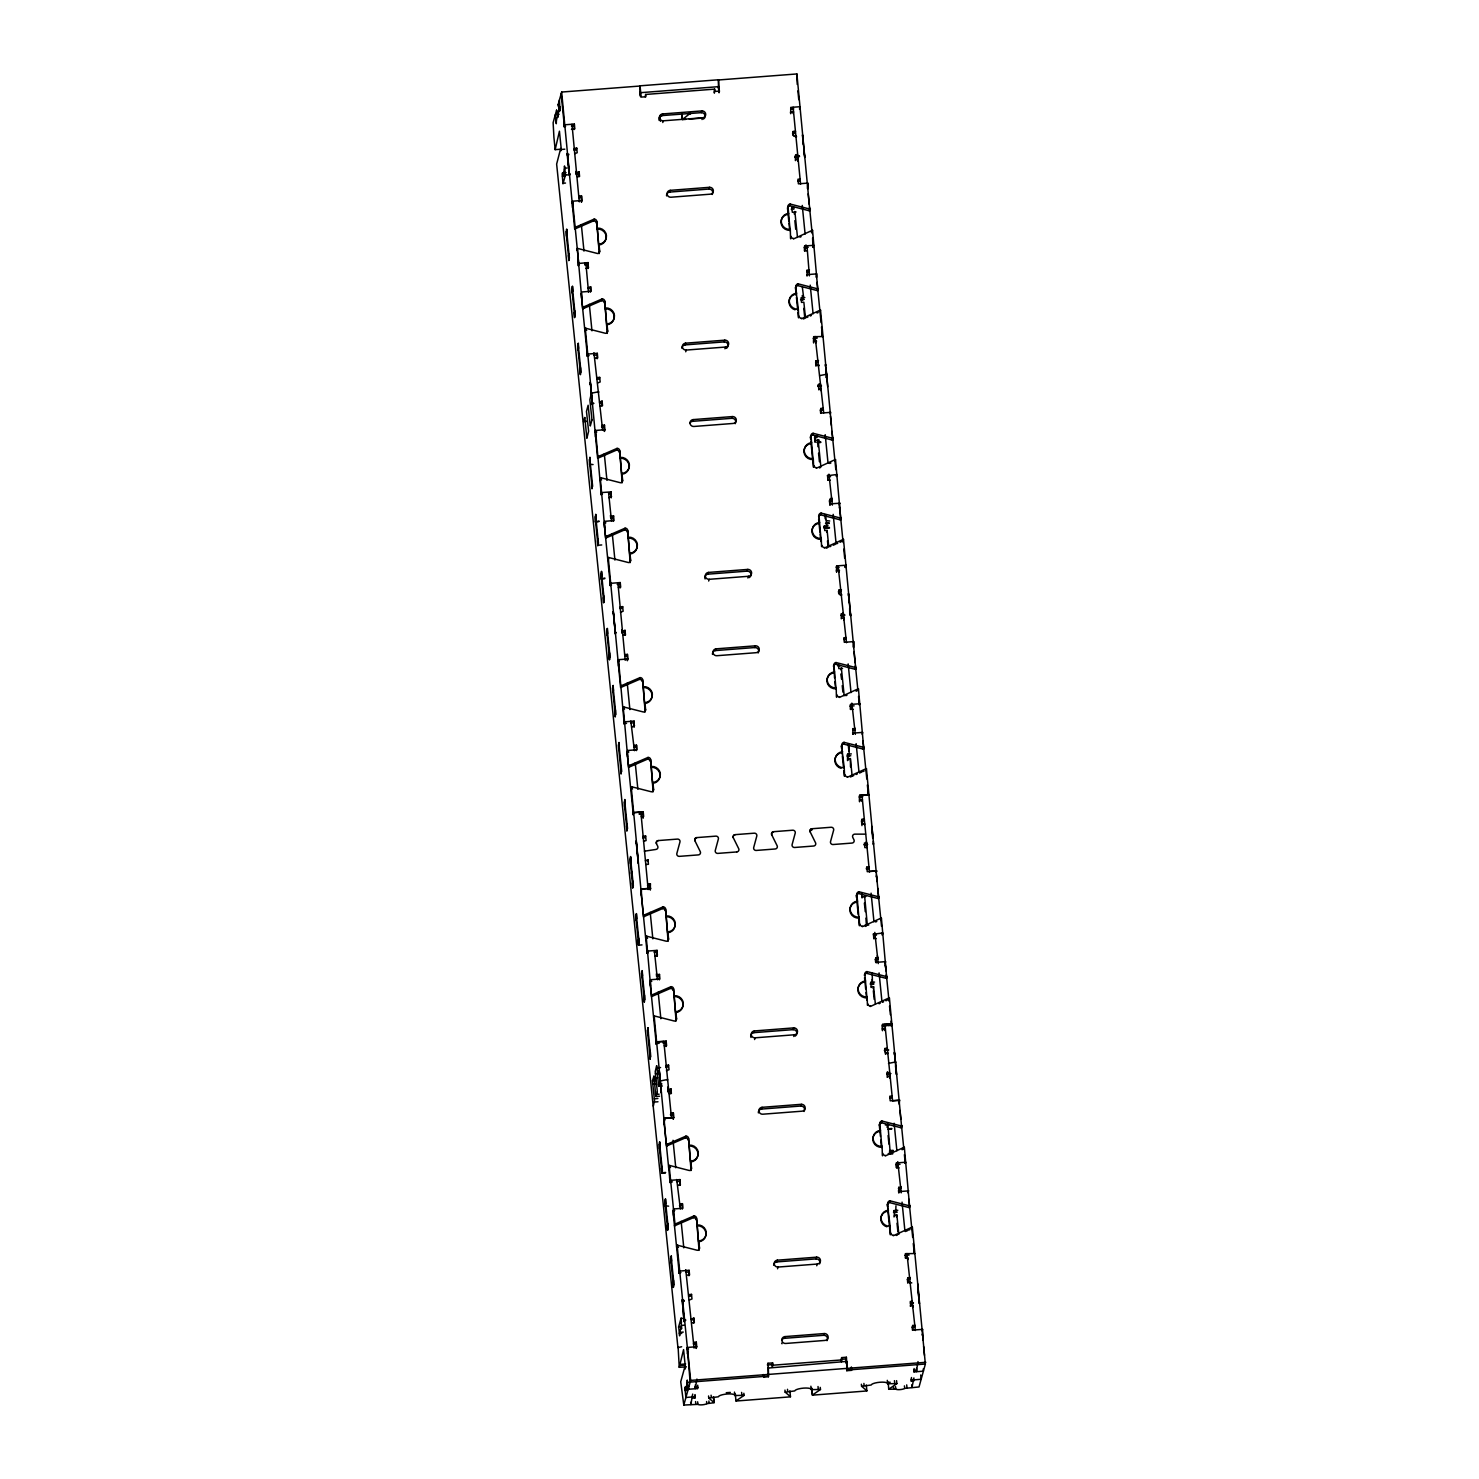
<?xml version="1.0" encoding="UTF-8"?>
<svg xmlns="http://www.w3.org/2000/svg" width="1479" height="1479" viewBox="0 0 1479 1479"><rect width="100%" height="100%" fill="white"/><g stroke="black" fill="none" stroke-linecap="round" stroke-linejoin="round"><path stroke-width="1.5" d="M576.071 171.971L576.477 175.058L576.329 171.102M803.818 150.192L804.742 157.44L802.542 134.94M827.685 386.685L825.929 367.568M896.588 1074.53L894.388 1052.179L894.351 1054.324M591.97 419.944L589.881 399.829L591.193 394.117M652.442 1080.742L654.513 1100.653L653.33 1106.144M657.323 1091.724L655.234 1071.628L656.602 1065.767M681.801 112.607L682.503 119.448L690.416 113.144M736.061 1400.853L744.066 1395.4L743.845 1393.255M811.768 1388.134L812.47 1394.974L820.475 1389.52L820.253 1387.376M888.879 1389.095L896.884 1383.641L896.57 1380.646M802.468 134.94L803.226 144.258M592.45 404.784L590.269 382.303L590.232 384.448M797.68 157.976L797.514 154.685M661.335 1092.778L659.153 1070.278L659.116 1072.441M866.546 845.729L866.361 842.438M622.456 633.548L622.234 629.61M818.368 364.74L818.349 366.052M887.252 1052.734L887.215 1053.861M556.585 110.185L557.916 117.007L556.585 110.185L553.128 122.683L553.922 137.455L555.161 149.656L560.467 149.25M558.175 104.491L559.543 111.258L558.175 104.491L561.65 92.049L640.056 86.022L641.165 97.096L645.879 96.745L645.639 94.453L714.653 89.128L714.357 93.159M556.067 121.444L560.097 106.913M555.161 149.656L559.432 131.206L561.28 149.471L560.948 150.692L560.707 148.418L556.64 164.077L677.937 1347.628L681.634 1346.74M566.087 172.618L562.556 172.895L562.223 174.134L562.981 183.858L565.588 174.448M566.457 236.067L566.679 229.042L566.975 234.218M568.435 255.46L568.731 260.637L568.953 253.612M572.262 293.101L572.484 286.094L572.78 291.271M574.24 312.494L574.536 317.671L574.758 310.664M640.093 95.118L640.093 85.819L718.498 79.774L718.517 89.073M578.086 350.153L578.307 343.128L578.603 348.305M580.064 369.547L580.36 374.723L580.563 367.698M584.704 417.522L583.576 421.607L587.108 421.33M591.452 393.192L598.773 391.732L598.514 392.656M586.96 438.006L588.605 431.239L586.479 411.421L588.124 405.246L590.25 425.712M590.361 425.73L591.951 420.018M593.061 464.572L589.714 464.24M590.213 462.391L589.918 457.214L589.548 464.85M591.692 483.633L591.988 488.809L592.192 481.784M598.884 521.625L595.353 521.902L599.05 521.015M596.037 519.443L595.741 514.267L595.353 521.902M597.498 540.685L597.793 545.862L598.015 538.837M604.689 578.677L601.158 578.936L604.856 578.049M601.842 576.477L601.546 571.301L601.158 578.936M603.303 597.719L603.598 602.896L603.82 595.889M607.148 635.378L607.37 628.353L607.666 633.53M609.126 654.772L609.422 659.948L609.644 652.923M612.953 692.412L613.175 685.406L613.471 690.582M614.931 711.806L615.227 716.982L615.449 709.975M618.777 749.465L618.998 742.44L619.276 747.616M620.755 768.858L621.051 774.035L621.254 767.009M624.582 806.499L624.804 799.492L625.099 804.668M791.357 209.556L791.857 207.707L794.223 207.522L793.705 209.371M794.168 213.937L794.852 211.479L797.495 237.435M626.56 825.911L626.856 831.087L627.078 824.062M630.405 863.551L630.609 856.526L630.904 861.702M631.385 873.257L631.903 871.408M632.383 882.945L632.661 888.121L632.883 881.096M636.21 920.604L636.432 913.578L636.728 918.755M638.188 939.997L638.484 945.173L642.015 944.896M638.706 938.148L638.484 945.173M642.015 977.637L642.237 970.612L642.533 975.807M643.994 997.031L644.289 1002.207L644.511 995.201M819.625 375.629L826.946 374.169L826.687 375.093M826.04 377.441L826.428 376.017M647.839 1034.69L648.061 1027.665L648.357 1032.841M814.596 437.729L815.114 435.88L817.462 435.713L816.963 437.544L814.596 437.729L815.058 442.295L815.576 440.446L819.348 440.169M817.887 446.676L818.109 439.651L820.863 466.754M649.817 1054.083L650.113 1059.26L650.316 1052.235M657.305 1091.798L656.01 1096.494L659.542 1096.235M660.059 1081.87L658.839 1086.27L662.37 1085.993M660.318 1080.946L667.621 1079.485L667.38 1080.409M828.055 525.729L824.302 526.025L823.785 527.855L829.423 527.43M826.354 520.663L829.719 520.996M826.613 532.237L827.112 530.406L824.764 530.573L824.302 526.025M659.468 1148.776L659.671 1141.751L659.967 1146.928M661.446 1168.17L661.742 1173.346L665.254 1173.069M661.945 1166.321L661.742 1173.346M668.637 1206.161L665.273 1205.81M665.79 1203.98L665.495 1198.803L665.106 1206.439M667.251 1225.222L667.547 1230.399L667.768 1223.373M671.096 1262.863L671.3 1255.837L671.595 1261.014M840.812 669.747L841.348 667.842L844.195 695.777M673.056 1282.256L673.352 1287.433L673.574 1280.426M678.51 1327.347L681.135 1317.937L681.431 1323.113M847.504 760.594L847.541 754.198L851.312 753.902M686.311 1366.799L679.249 1367.335L683.575 1349.606L685.443 1367.872L685.091 1369.092L684.869 1366.818L680.728 1381.756L683.797 1405.05L697.922 1404.366A4.733 1.202 -5.8 0 0 702.081 1404.828A4.733 1.202 -5.8 0 0 706.759 1403.682L714.08 1402.721L713.47 1396.731M849.223 756.472L849.001 745.139M848.022 758.764L850.37 758.579L850.517 766.88M688.863 1386.747L685.332 1387.025L684.98 1388.245L685.886 1397.47L695.296 1396.749L695.093 1394.605M683.797 1405.05L690.656 1380.406L677.123 1245.281A2.366 2.292 16.9 0 1 677.807 1245.318L697.367 1250.31A2.366 2.292 16.9 0 0 699.493 1247.851L698.809 1240.973A8.301 8.024 16.9 0 0 706.241 1232.303A8.301 8.024 16.9 0 0 697.201 1224.926L696.517 1218.049A2.366 2.292 16.9 0 0 693.928 1215.941L675.644 1223.854A2.366 2.292 16.9 0 1 674.979 1224.002L674.461 1225.721A2.366 2.292 16.9 0 0 675.127 1225.573L693.411 1217.661L693.928 1215.941M690.638 1402.369L690.841 1404.514L692.69 1394.087M692.394 1396.01L692.616 1398.154L694.964 1397.969L695.296 1396.749M687.143 1383.568L687.254 1380.055L688.16 1389.28L697.57 1388.559L697.7 1385.176M864.291 897.161L864.605 896.015L867.341 925.151M874.57 982.093L870.798 982.37L870.281 984.219L874.052 983.923M872.185 979.468L872.462 984.644L872.24 973.311M772.648 1362.917L772.352 1366.929L772.648 1362.917L767.952 1363.287L768.377 1376.746L763.682 1377.097L763.663 1374.767M873.109 988.601L873.608 986.752L871.26 986.937M768.193 1368.057L846.783 1361.401L846.783 1370.7L851.497 1370.349L851.405 1367.151M888.491 1063.383L895.812 1061.922L895.553 1062.846M887.012 1127.257L887.862 1124.188L890.321 1154.323M846.339 1362.935L846.783 1361.401M897.808 1210.266L894.055 1210.561L893.538 1212.392L897.309 1212.114M895.941 1205.81L895.719 1212.835M894 1216.958L894.518 1215.109L896.866 1214.943L898.844 1234.336M896.366 1216.773L896.866 1214.943M910.288 1306.197L911.378 1302.223M911.6 1301.428L912.377 1304.312L912.284 1300.928M913.504 1378.983L913.726 1381.127L911.378 1381.312L911.452 1377.522M923.173 1369.036L923.395 1371.162L913.985 1371.902L914.114 1368.519M911.711 1384.917L912.081 1387.08M911.97 1387.487L913.911 1377.929M925.355 1364.082L919.032 1386.951L904.741 1388.393L904.408 1385.878M578.77 263.447L588.217 262.615L588.272 268.475M814.005 245.329L804.631 245.939L804.41 250.82M579.176 196.078L581.524 195.894L581.986 200.478L572.576 201.199L572.521 207.541M579.287 201.828L571.985 124.273M586.904 351.207L587.181 356.365L587.884 354.073L597.294 353.315L597.756 357.9L595.39 358.084M604.486 425.139L603.968 426.858L601.602 427.043L602.138 425.323L604.486 425.139L604.948 429.723L595.538 430.444L595.464 436.786M611.493 584.926L610.309 585.018L604.135 522.845M604.486 521.662L604.56 527.541M609.866 580.471L610.143 585.629L610.845 583.318L620.237 582.56L620.699 587.145L618.351 587.329M617.464 584.223L617.889 582.781L625.21 660.318M625.081 654.568L627.429 654.384L627.891 658.968L618.481 659.689L618.425 666.031M800.583 184.246L793.114 107.264L792.411 109.557M797.865 180.919L799.769 180.771L800.287 179.051L797.939 179.236L798.401 183.821L807.811 183.119L807.442 188.572M632.809 809.716L633.104 814.874L633.788 812.581L640.851 812.026L648.153 889.563M640.851 812.026L640.148 814.337L639.945 812.322M644.419 851.183L655.807 849.464A2.366 2.292 16.9 0 0 657.711 846.21L656.454 843.677A2.366 2.292 16.9 0 1 658.414 840.553L677.437 839.092A2.366 2.292 16.9 0 1 679.989 841.865L676.809 853.586A2.366 2.292 16.9 0 0 679.36 856.359L698.384 854.899A2.366 2.292 16.9 0 0 700.343 851.775L694.89 840.719A2.366 2.292 16.9 0 1 696.849 837.595L715.854 836.134A2.366 2.292 16.9 0 1 718.406 838.907L715.244 850.628A2.366 2.292 16.9 0 0 717.777 853.401L736.801 851.941M641.387 895.294L641.442 888.971L648.505 888.435M822.139 333.108L822.25 336.546M822.953 336.546L813.709 336.657L813.579 342.388M836.504 476.09L836.374 475.258M843.104 542.516L839.369 504.746M839.074 567.4L836.134 567.64L836.652 565.902L846.08 565.218L845.378 567.511L845.267 566.365M846.487 642.718L838.094 565.773M843.769 639.427L845.674 639.279L846.21 637.541L843.843 637.726L844.306 642.311L853.716 641.609L853.346 647.081M678.713 1268.224L679.009 1273.382L679.693 1271.071L689.103 1270.313L689.565 1274.898L687.217 1275.083M696.295 1342.137L695.777 1343.856L693.429 1344.041L693.947 1342.322L696.295 1342.137L696.757 1346.722L687.347 1347.443L687.291 1353.784M694.058 1348.09L685.738 1269.685M868.857 795.036L861.961 795.018L861.277 797.31L861.037 795.018M868.044 791.616L868.007 793.613M869.449 871.981L861.961 795.018M876.289 872.148L876.677 870.872L869.615 871.408M876.603 877.176L876.289 876.326M913.948 1250.106L913.893 1251.826M914.761 1253.545L905.518 1253.656L905.259 1257.963M915.353 1330.49L906.941 1253.526M922.156 1330.823L922.582 1329.381L913.172 1330.065L912.709 1325.48L915.057 1325.295L914.54 1327.014L912.192 1327.199L912.506 1330.361M922.526 1335.685L922.138 1334.261M563.943 121.962L564.238 127.12L564.923 124.791L574.333 124.07L574.795 128.655L572.447 128.839M574.185 129.523L574.333 124.07M574.591 153.761L577.198 152.725L576.755 148.14L574.388 148.325L573.87 150.045L576.218 149.86L576.755 148.14M569.452 173.413L569.433 175.631L567.529 154.315C567.418 150.913 566.272 156.626 568.602 155.092M578.918 176.704L579.121 171.823L576.071 172.932M578.862 265L572.576 201.199M581.432 201.92L581.524 195.894M581.469 202.198L581.986 200.478M561.65 92.049L574.665 228.912A2.366 2.292 16.9 0 0 575.331 228.764L593.597 220.852L594.133 219.132A2.366 2.292 16.9 0 1 596.703 221.24L598.736 245.033A8.301 8.024 16.9 0 0 606.168 236.363A8.301 8.024 16.9 0 0 597.146 228.986M575.331 228.764L575.849 227.045L594.133 219.132M597.405 228.117A8.301 8.024 16.9 0 1 606.427 235.512A8.301 8.024 16.9 0 1 599.013 244.164L599.698 251.042A2.366 2.292 16.9 0 1 597.571 253.519L577.993 248.509A2.366 2.292 16.9 0 0 577.309 248.472L576.792 250.191A2.366 2.292 16.9 0 1 577.476 250.247L577.531 250.025M577.827 260.47L578.104 265.628L579.38 263.28M599.087 253.63A2.366 2.292 16.9 0 0 599.18 252.761L596.703 221.24M585.277 262.837L585.166 265.092L584.963 263.077M585.998 268.457L588.66 267.2M588.087 268.346L588.217 262.615M581.598 298.296L581.672 291.992L591.082 291.252L590.62 286.667L587.902 288.035M645.639 94.453L645.195 96.893M599.18 252.761L599.698 251.042M577.309 248.472L582.652 308.723A2.366 2.292 16.9 0 0 583.318 308.575L601.602 300.662L602.119 298.943A2.366 2.292 16.9 0 1 604.708 301.05L606.741 324.825A8.301 8.024 16.9 0 0 614.173 316.173A8.301 8.024 16.9 0 0 605.133 308.797M583.318 308.575L583.835 306.856L602.119 298.943M588.513 292.158L585.85 262.781M590.472 292.121L590.62 286.667M605.392 307.928A8.301 8.024 16.9 0 1 614.432 315.323A8.301 8.024 16.9 0 1 607 323.975L607.684 330.852A2.366 2.292 16.9 0 1 605.558 333.33L585.98 328.32A2.366 2.292 16.9 0 0 585.296 328.283L584.778 330.002A2.366 2.292 16.9 0 1 585.462 330.039L586.682 330.353M585.462 330.039L585.98 328.32M589.123 355.626L587.366 355.773L587.884 354.036M607.074 333.422A2.366 2.292 16.9 0 0 607.166 332.572L604.708 301.05M701.989 119.522L702.507 117.802A3.55 3.439 16.9 0 0 705.686 114.086A3.55 3.439 16.9 0 0 701.822 110.925L662.61 113.938L662.093 115.658A3.55 3.439 16.9 0 0 659.209 120.465M662.777 122.535L663.295 120.816A3.55 3.439 16.9 0 1 659.431 117.636A3.55 3.439 16.9 0 1 662.61 113.938M597.146 358.768L597.294 353.315M590.491 383.56L592.395 404.876M607.166 332.572L607.684 330.852M597.553 383.006L600.16 381.97L599.698 377.385L597.35 377.57L596.832 379.29L599.18 379.105L599.698 377.385M592.395 402.658L593.911 403.379M599.457 402.122L602.082 401.068L602.526 405.653L600.178 405.838M601.861 405.949L602.082 401.068M602.415 494.208L601.232 494.3L595.538 430.444M666.567 195.894A3.55 3.439 16.9 0 1 669.747 192.067L670.264 190.347L709.458 187.315A3.55 3.439 16.9 0 1 713.34 190.495A3.55 3.439 16.9 0 1 710.16 194.193L670.948 197.225A3.55 3.439 16.9 0 1 667.084 194.045A3.55 3.439 16.9 0 1 670.264 190.347M604.412 431.443L604.948 429.723M703.449 119.078A3.55 3.439 16.9 0 0 701.286 112.644L701.822 110.925M585.296 328.283L597.608 458.157A2.366 2.292 16.9 0 0 598.274 458.009L616.558 450.097L617.076 448.377A2.366 2.292 16.9 0 1 619.664 450.485L621.698 474.278A8.301 8.024 16.9 0 0 629.13 465.626A8.301 8.024 16.9 0 0 620.089 458.231M598.274 458.009L598.792 456.29L617.076 448.377M714.653 89.128L714.283 92.438M620.348 457.362A8.301 8.024 16.9 0 1 629.388 464.757A8.301 8.024 16.9 0 1 621.956 473.409L622.641 480.287A2.366 2.292 16.9 0 1 620.533 482.764L600.955 477.772A2.366 2.292 16.9 0 0 600.271 477.717L599.734 479.436A2.366 2.292 16.9 0 1 600.419 479.492L601.657 479.806M600.419 479.492L600.955 477.772M787.586 207.374A2.366 2.292 16.9 0 1 789.638 205.766L809.216 210.757A2.366 2.292 16.9 0 0 809.882 210.813L796.885 73.95L718.48 79.977L719.053 92.789L718.387 86.133M600.77 489.715L601.047 494.873L601.75 492.581L611.16 491.86L611.234 497.739M622.049 482.875A2.366 2.292 16.9 0 0 622.123 482.006L619.664 450.485M608.59 492.747L611.511 521.255M608.941 497.702L611.622 496.445M611.049 497.591L611.16 491.86M604.597 521.347L614.025 520.516L613.582 515.931L611.215 516.097L610.698 517.835L613.046 517.65L613.582 515.931M712.212 194.47A3.55 3.439 16.9 0 0 708.94 189.053L709.458 187.315M622.123 482.006L622.641 480.287M600.271 477.717L605.595 537.968A2.366 2.292 16.9 0 0 606.261 537.82L624.545 529.907L625.081 528.188A2.366 2.292 16.9 0 1 627.651 530.295L629.684 554.089A8.301 8.024 16.9 0 0 637.116 545.418A8.301 8.024 16.9 0 0 628.076 538.042M606.261 537.82L606.797 536.101L625.081 528.188M628.335 537.173A8.301 8.024 16.9 0 1 637.375 544.568A8.301 8.024 16.9 0 1 629.943 553.22L630.646 560.097A2.366 2.292 16.9 0 1 628.52 562.575L608.941 557.565A2.366 2.292 16.9 0 0 608.257 557.528L607.74 559.247A2.366 2.292 16.9 0 1 608.424 559.302L608.608 558.655M610.309 585.018L610.827 583.299M630.036 562.686A2.366 2.292 16.9 0 0 630.109 561.817L627.651 530.295M681.837 348.231A3.55 3.439 16.9 0 1 685.036 344.903L685.572 343.183L724.765 340.17A3.55 3.439 16.9 0 1 728.648 343.331A3.55 3.439 16.9 0 1 725.449 347.047L724.932 348.767M685.738 351.78L686.256 350.061A3.55 3.439 16.9 0 1 682.374 346.899A3.55 3.439 16.9 0 1 685.572 343.183M620.089 588.013L620.237 582.56M613.452 612.805L615.393 634.084L613.23 611.548L613.193 613.711M630.109 561.817L630.646 560.097M620.496 612.269L623.121 611.215L622.659 606.63L620.311 606.815L619.775 608.535L622.141 608.35L622.659 606.63M615.356 631.903L616.262 632.679M622.419 631.367L625.025 630.313L625.488 634.898L623.14 635.083M624.822 635.194L625.025 630.313M626.541 723.379L624.193 723.545L618.481 659.689M796.885 73.95L797.236 84.395M689.972 422.976A3.55 3.439 16.9 0 1 692.69 421.312L693.207 419.592L732.419 416.579A3.55 3.439 16.9 0 1 736.283 419.74A3.55 3.439 16.9 0 1 733.103 423.456L693.91 426.47A3.55 3.439 16.9 0 1 690.027 423.29A3.55 3.439 16.9 0 1 693.207 419.592M790.692 113.717L790.747 107.412L800.157 106.71M627.336 660.41L627.429 654.384M793.04 113.532L793.557 111.812L791.21 111.997M627.373 660.688L627.891 658.968M727.779 346.881A3.55 3.439 16.9 0 0 724.248 341.889L724.765 340.17M608.257 557.528L620.57 687.421A2.366 2.292 16.9 0 0 621.235 687.273L639.52 679.36L640.037 677.622A2.366 2.292 16.9 0 1 642.625 679.748L644.659 703.523A8.301 8.024 16.9 0 0 652.073 694.871A8.301 8.024 16.9 0 0 643.051 687.476M621.235 687.273L621.753 685.535L640.037 677.622M799.473 109.021L800.157 106.691M792.633 133.202L793.169 131.483L795.517 131.298L794.999 133.018L792.633 133.202L792.836 135.199M796.589 136.715L793.613 136.068L793.169 131.483M643.31 686.626A8.301 8.024 16.9 0 1 652.35 694.002A8.301 8.024 16.9 0 1 644.918 702.654L645.602 709.532A2.366 2.292 16.9 0 1 643.476 712.009L623.898 707.017A2.366 2.292 16.9 0 0 623.214 706.962L622.696 708.7A2.366 2.292 16.9 0 1 623.38 708.737L624.6 709.051M623.38 708.737L623.898 707.017M623.731 718.96L624.009 724.118L624.711 721.826L634.121 721.105L634.177 726.984M795.388 160.619L795.536 155.166L797.625 155.85M797.828 161.285L798.346 159.566L795.998 159.75L795.536 155.166M644.992 712.12A2.366 2.292 16.9 0 0 645.084 711.27L642.625 679.748M787.567 208.021L788.03 206.524A2.366 2.292 16.9 0 1 790.156 204.047L809.734 209.038A2.366 2.292 16.9 0 0 810.418 209.094M789.638 205.766L790.156 204.047M631.903 726.947L634.583 725.69M633.992 726.836L634.121 721.105M788.455 214.252A8.301 8.024 16.9 0 0 781.023 222.904A8.301 8.024 16.9 0 0 790.063 230.299L788.03 206.524M627.521 756.786L627.577 750.482L636.987 749.761L636.525 745.176L634.177 745.361L633.751 746.747M735.174 423.715A3.55 3.439 16.9 0 0 731.902 418.298L732.419 416.579M790.063 230.299L790.322 229.43A8.301 8.024 16.9 0 1 781.3 222.053A8.301 8.024 16.9 0 1 788.714 213.401M645.084 711.27L645.602 709.532M623.214 706.962L628.557 767.213A2.366 2.292 16.9 0 0 629.222 767.065L647.506 759.152L648.024 757.433A2.366 2.292 16.9 0 1 650.612 759.54L652.646 783.334A8.301 8.024 16.9 0 0 660.078 774.682A8.301 8.024 16.9 0 0 651.037 767.287M629.222 767.065L629.74 765.346L648.024 757.433M634.417 750.666L630.812 721.012M636.377 750.611L636.525 745.176M790.525 237.934L790.322 229.43M807.719 189.146L807.811 183.1M793.428 238.969L811.879 230.521A2.366 2.292 16.9 0 1 812.544 230.373L817.887 290.623A2.366 2.292 16.9 0 1 817.203 290.568L797.625 285.576A2.366 2.292 16.9 0 0 795.499 288.054L795.684 289.902M651.296 766.418A8.301 8.024 16.9 0 1 660.337 773.813A8.301 8.024 16.9 0 1 652.905 782.465L653.589 789.342A2.366 2.292 16.9 0 1 651.463 791.82L631.884 786.828A2.366 2.292 16.9 0 0 631.219 786.773L630.683 788.492A2.366 2.292 16.9 0 1 631.367 788.547L632.587 788.862M631.367 788.547L631.884 786.828M809.216 210.757L809.734 209.038M652.997 791.931A2.366 2.292 16.9 0 0 653.071 791.062L650.612 759.54M804.927 251.079L804.631 245.939M807.571 245.717L806.277 248.065L805.963 244.904M811.879 230.521L811.361 232.24A2.366 2.292 16.9 0 1 812.026 232.092L812.544 230.373M705.113 578.955A3.55 3.439 16.9 0 1 707.997 574.148L708.515 572.428L747.727 569.415A3.55 3.439 16.9 0 1 751.591 572.576A3.55 3.439 16.9 0 1 748.411 576.292L747.893 578.012M795.499 288.054L796.016 286.316A2.366 2.292 16.9 0 1 798.142 283.857L817.721 288.849A2.366 2.292 16.9 0 0 818.405 288.886M807.275 250.894L805.075 250.524M797.625 285.576L798.142 283.857M708.681 581.025L709.199 579.306A3.55 3.439 16.9 0 1 705.335 576.144A3.55 3.439 16.9 0 1 708.515 572.428M795.055 309.795A8.301 8.024 16.9 0 1 796.442 294.062L796.016 286.316M813.043 242.353L813.339 247.511L813.45 245.274M806.813 270.768L809.383 269.844L808.865 271.563L806.813 271.711M643.143 818.238L643.217 811.916L633.807 812.655L633.271 814.374L627.059 752.201L628.815 752.072M807.127 275.778L807.035 270.01M636.155 843.03L636.081 840.904L638.299 863.385L636.395 842.087M796.719 293.193A8.301 8.024 16.9 0 0 789.287 301.864A8.301 8.024 16.9 0 0 798.327 309.24L796.442 294.062M653.071 791.062L653.589 789.342M809.401 275.852L806.979 245.773M798.678 317.19L798.327 309.24M801.433 318.78L819.865 310.313A2.366 2.292 16.9 0 1 820.531 310.165L832.843 440.058A2.366 2.292 16.9 0 1 832.159 440.021L812.581 435.011A2.366 2.292 16.9 0 0 810.455 437.488L810.658 439.355M643.568 841.292L646.083 840.571L645.62 835.986L643.273 836.171L642.736 837.89L645.103 837.706L645.62 835.986M638.336 861.351L638.059 862.054M817.203 290.568L817.721 288.849M645.38 860.741L647.987 859.687L648.449 864.272L646.101 864.457M647.469 861.425L647.987 859.687M712.471 654.402A3.55 3.439 16.9 0 1 715.651 650.557L716.169 648.837L755.381 645.824A3.55 3.439 16.9 0 1 759.245 648.985A3.55 3.439 16.9 0 1 756.065 652.701L716.853 655.715A3.55 3.439 16.9 0 1 712.989 652.553A3.55 3.439 16.9 0 1 716.169 648.837M819.569 311.293L819.865 310.313M820.106 311.57L820.531 310.165M813.635 342.962L813.709 336.657M649.873 885.477L650.409 883.758L648.042 883.943L647.525 885.662L649.873 885.477L650.335 890.062L650.409 883.758M816.001 342.795L816.519 341.057L814.171 341.242M749.354 577.568A3.55 3.439 16.9 0 0 747.209 571.134L747.727 569.415M631.219 786.773L643.513 916.666A2.366 2.292 16.9 0 0 644.178 916.518L662.463 908.605L662.98 906.886A2.366 2.292 16.9 0 1 665.568 908.993L667.602 932.768A8.301 8.024 16.9 0 0 675.034 924.116A8.301 8.024 16.9 0 0 665.994 916.721M644.178 916.518L644.715 914.798L662.98 906.886M815.595 362.447L816.112 360.728L818.46 360.543L817.942 362.263L815.742 362.447M666.253 915.871A8.301 8.024 16.9 0 1 675.293 923.247A8.301 8.024 16.9 0 1 667.861 931.918L668.563 938.795A2.366 2.292 16.9 0 1 666.437 941.254L646.859 936.262A2.366 2.292 16.9 0 0 646.175 936.225L645.657 937.945A2.366 2.292 16.9 0 1 646.341 937.982L647.562 938.296M646.341 937.982L646.859 936.262M646.674 948.224L646.97 953.382L647.654 951.071L657.064 950.35L657.175 956.118M818.016 386.703L818.479 384.411L820.586 385.095M825.467 366.311L825.522 364.241L825.43 366.016M820.771 390.548L821.307 388.811L818.941 388.995L818.479 384.411M667.953 941.365A2.366 2.292 16.9 0 0 668.027 940.515L665.568 908.993M654.457 951.404L657.415 979.764M810.455 437.488L810.991 435.769A2.366 2.292 16.9 0 1 813.117 433.292L832.677 438.283A2.366 2.292 16.9 0 0 833.361 438.339M812.581 435.011L813.117 433.292M820.383 410.201L820.9 408.481L823.248 408.296L822.731 410.016L820.383 410.201L820.697 413.362M654.846 956.192L657.526 954.935M656.953 956.081L657.064 950.35M811.416 443.497A8.301 8.024 16.9 0 0 803.984 452.167A8.301 8.024 16.9 0 0 813.025 459.544L810.991 435.769M650.464 986.049L650.538 979.727L659.93 979.006L659.486 974.421L657.12 974.606L656.602 976.325L658.95 976.14L659.486 974.421M758.135 652.978A3.55 3.439 16.9 0 0 754.845 647.543L755.381 645.824M813.025 459.544L813.284 458.693A8.301 8.024 16.9 0 1 804.243 451.298A8.301 8.024 16.9 0 1 811.675 442.646M668.027 940.515L668.563 938.795M646.175 936.225L651.518 996.476A2.366 2.292 16.9 0 0 652.165 996.328L670.449 988.416L670.985 986.678A2.366 2.292 16.9 0 1 673.555 988.804L675.589 1012.579A8.301 8.024 16.9 0 0 683.021 1003.927A8.301 8.024 16.9 0 0 673.98 996.532M652.165 996.328L652.701 994.609L670.985 986.678M813.635 466.643L813.284 458.693M830.237 414.065L830.773 412.345L821.363 413.066L820.9 408.481M816.39 468.214L834.84 459.766A2.366 2.292 16.9 0 1 835.506 459.618L840.83 519.868A2.366 2.292 16.9 0 1 840.146 519.813L820.568 514.821A2.366 2.292 16.9 0 0 818.608 516.226M674.258 995.681A8.301 8.024 16.9 0 1 683.28 1003.058A8.301 8.024 16.9 0 1 675.866 1011.728L676.55 1018.587A2.366 2.292 16.9 0 1 674.424 1021.065L654.846 1016.073A2.366 2.292 16.9 0 0 654.162 1016.018L653.644 1017.755A2.366 2.292 16.9 0 1 654.328 1017.792L654.457 1017.367M832.159 440.021L832.677 438.283M655.789 1039.201L656.066 1044.359L656.768 1042.066L663.831 1041.53L671.484 1117.921L664.422 1118.475L664.348 1124.779M827.408 475.739L836.985 474.482L836.374 476.478M659.153 1043.287L656.214 1043.508L656.75 1041.789L666.16 1041.068L666.604 1045.653L664.256 1045.838M675.94 1021.176A2.366 2.292 16.9 0 0 676.014 1020.325L673.555 988.804M827.87 480.324L827.574 475.203M834.544 460.727L834.84 459.766M834.969 461.337L835.506 459.618M818.626 516.763L818.978 515.579A2.366 2.292 16.9 0 1 821.104 513.102L840.682 518.094A2.366 2.292 16.9 0 0 841.366 518.149M830.218 480.139L828.037 479.788M820.568 514.821L821.104 513.102M819.403 523.307A8.301 8.024 16.9 0 0 811.971 531.959A8.301 8.024 16.9 0 0 821.011 539.354L818.978 515.579M663.35 1043.102L663.831 1041.53M829.46 500.993L829.978 499.273L832.344 499.089L831.808 500.808L829.46 500.993L829.867 505.005M665.994 1046.522L666.16 1041.068M830.089 505.042L829.978 499.273M821.011 539.354L821.27 538.485A8.301 8.024 16.9 0 1 812.23 531.109A8.301 8.024 16.9 0 1 819.662 522.457M676.014 1020.325L676.55 1018.587M832.363 505.097L828.924 474.167M821.566 546.657L821.27 538.485M824.376 548.025L842.827 539.576A2.366 2.292 16.9 0 1 843.492 539.428L855.805 669.303A2.366 2.292 16.9 0 1 855.121 669.266L835.543 664.256A2.366 2.292 16.9 0 0 833.416 666.308M666.4 1070.759L669.026 1069.724L668.563 1065.139L666.216 1065.324L665.679 1067.043L668.046 1066.858L668.563 1065.139M839.813 503.23L830.44 503.84M839.332 504.857L839.85 503.119M839.795 509.423L839.332 507.149M840.146 519.813L840.682 518.094M668.323 1089.857L670.93 1088.821L671.392 1093.406L669.044 1093.591M670.726 1093.702L670.93 1088.821M672.446 1181.869L670.098 1182.054L663.868 1119.917L664.385 1118.198L673.795 1117.477L673.352 1112.892L670.985 1113.077L670.468 1114.796M842.827 539.576L842.309 541.296A2.366 2.292 16.9 0 1 842.975 541.148L843.492 539.428M836.596 572.225L836.652 565.902M673.259 1118.9L673.352 1112.892M838.944 572.04L839.462 570.321L837.114 570.487M673.278 1119.196L673.795 1117.477M654.162 1016.018L666.474 1145.911A2.366 2.292 16.9 0 0 667.14 1145.763L685.424 1137.85L685.942 1136.131A2.366 2.292 16.9 0 1 688.53 1138.238L690.564 1162.013A8.301 8.024 16.9 0 0 697.996 1153.361A8.301 8.024 16.9 0 0 688.955 1145.985M667.14 1145.763L667.658 1144.043L685.942 1136.131M846.062 565.181L844.953 566.956M838.538 591.692L839.074 589.973L841.422 589.788L840.904 591.526L838.538 591.692L838.741 593.708M689.214 1145.116A8.301 8.024 16.9 0 1 698.254 1152.511A8.301 8.024 16.9 0 1 690.822 1161.163L691.506 1168.04A2.366 2.292 16.9 0 1 689.38 1170.518L669.802 1165.507A2.366 2.292 16.9 0 0 669.118 1165.47L668.6 1167.19A2.366 2.292 16.9 0 1 669.284 1167.227L670.505 1167.541M669.284 1167.227L669.802 1165.507M669.636 1177.469L669.913 1182.627L670.616 1180.334L680.026 1179.595L680.118 1185.363M841.255 618.832L841.44 613.656L843.529 614.34M848.41 595.556L848.447 593.43L849.131 602.766M843.733 619.793L844.25 618.074L841.902 618.24L841.44 613.656M690.896 1170.61A2.366 2.292 16.9 0 0 690.989 1169.76L688.53 1138.238M856.323 667.584A2.366 2.292 16.9 0 1 855.638 667.547L836.06 662.537A2.366 2.292 16.9 0 0 833.934 665.014L834.544 677.918M835.543 664.256L836.06 662.537M850.591 613.803L850.573 616.022L848.687 594.724M677.807 1185.437L680.488 1184.18M679.896 1185.345L680.026 1179.595M834.359 672.76A8.301 8.024 16.9 0 0 826.946 681.412A8.301 8.024 16.9 0 0 835.968 688.789L833.934 665.014M673.426 1215.294L673.481 1208.972L682.891 1208.251L682.429 1203.666L680.081 1203.851L679.582 1205.459M835.968 688.789L836.227 687.938A8.301 8.024 16.9 0 1 827.205 680.543A8.301 8.024 16.9 0 1 834.637 671.891M690.989 1169.76L691.506 1168.04M675.127 1225.573L675.644 1223.854M680.358 1209.009L676.716 1179.502M682.281 1209.119L682.429 1203.666M836.227 687.938L836.393 696.535A2.366 2.292 16.9 0 0 836.652 697.367M853.623 647.654L853.716 641.59M839.332 697.459L857.783 689.011A2.366 2.292 16.9 0 1 858.449 688.863L863.791 749.113A2.366 2.292 16.9 0 1 863.107 749.077L843.529 744.066A2.366 2.292 16.9 0 0 841.403 746.544L841.588 748.411M677.123 1245.281L676.587 1247A2.366 2.292 16.9 0 1 677.271 1247.037L678.491 1247.352M677.271 1247.037L677.807 1245.318M855.121 669.266L855.638 667.547M811.583 830.458L812.1 828.721L831.124 827.26A2.366 2.292 16.9 0 1 833.675 830.033L830.495 841.754A2.366 2.292 16.9 0 0 833.047 844.527L852.07 843.067A2.366 2.292 16.9 0 0 854.012 839.924L852.773 837.391A2.366 2.292 16.9 0 1 854.677 834.138L865.548 834.156M850.314 709.328L850.536 704.448L859.946 703.727L859.632 704.725M680.932 1272.624L679.175 1272.753L679.693 1271.034M698.901 1250.421A2.366 2.292 16.9 0 0 698.975 1249.57L696.517 1218.049M850.832 709.569L850.536 704.448M857.487 689.972L857.783 689.011M751.018 1037.463A3.55 3.439 16.9 0 1 753.902 1032.656L754.419 1030.937L793.631 1027.905A3.55 3.439 16.9 0 1 797.495 1031.085A3.55 3.439 16.9 0 1 794.315 1034.782L793.798 1036.52M858.116 689.935L858.449 688.863M841.403 746.544L841.939 744.824A2.366 2.292 16.9 0 1 844.047 742.347L863.625 747.339A2.366 2.292 16.9 0 0 864.309 747.394M853.18 709.384L850.998 709.033M696.942 1225.777A8.301 8.024 16.9 0 1 705.982 1233.172A8.301 8.024 16.9 0 1 698.55 1241.824L697.201 1224.926M843.529 744.066L844.047 742.347M754.586 1039.534L755.122 1037.814A3.55 3.439 16.9 0 1 751.24 1034.634A3.55 3.439 16.9 0 1 754.419 1030.937M840.978 768.304A8.301 8.024 16.9 0 1 842.364 752.552L841.939 744.824M858.966 700.861L859.133 704.873M852.643 729.48L855.287 728.334L854.77 730.053L852.717 730.219M688.955 1275.767L689.103 1270.313M853.032 734.287L852.939 728.518M842.623 751.702A8.301 8.024 16.9 0 0 835.191 760.354A8.301 8.024 16.9 0 0 844.232 767.749L842.364 752.552M698.975 1249.57L699.493 1247.851M855.324 734.36L851.849 703.117M844.583 775.699L844.232 767.749M847.338 777.27L865.788 768.821A2.366 2.292 16.9 0 1 866.435 768.673L878.748 898.548A2.366 2.292 16.9 0 1 878.064 898.511L858.486 893.519A2.366 2.292 16.9 0 0 856.378 895.978L856.563 897.845M689.362 1300.004L691.969 1298.969L691.525 1294.384L689.159 1294.569L688.641 1296.288L690.989 1296.103L691.525 1294.384M683.964 1320.507L685.72 1320.377L683.964 1320.562L682.3 1300.559L684.185 1321.856L684.222 1319.656M862.202 734.379L862.812 732.382L853.401 733.103M863.107 749.077L863.625 747.339M691.266 1319.102L693.891 1318.066L694.354 1322.651L691.987 1322.836M693.688 1322.947L693.891 1318.066M768.359 1367.428L768.525 1376.08L690.12 1382.125L687.347 1347.443M758.376 1112.892A3.55 3.439 16.9 0 1 761.556 1109.065L762.073 1107.327L801.285 1104.314A3.55 3.439 16.9 0 1 805.149 1107.475A3.55 3.439 16.9 0 1 801.969 1111.191L762.757 1114.205A3.55 3.439 16.9 0 1 758.893 1111.043A3.55 3.439 16.9 0 1 762.073 1107.327M865.492 769.783L865.788 768.821M865.954 770.282L866.435 768.673M859.632 795.258L859.558 801.581L859.632 795.258L869.042 794.537M861.906 801.396L862.442 799.677L860.075 799.843M696.239 1348.441L696.757 1346.722M795.258 1036.076A3.55 3.439 16.9 0 0 793.114 1029.643L793.631 1027.905M861.517 821.048L862.035 819.329L864.383 819.144L863.865 820.882L861.517 821.048L861.961 825.633M866.509 843.788L866.768 842.845L864.402 843.03L864.864 847.615L867.212 847.43M856.378 895.978L856.896 894.259A2.366 2.292 16.9 0 1 859.022 891.782L878.6 896.792A2.366 2.292 16.9 0 0 879.284 896.829M873.294 844.028L873.368 841.292M858.486 893.519L859.022 891.782M866.823 867.101L866.287 868.82L868.654 868.635L869.171 866.916L866.823 867.101L867.267 871.686L876.677 870.965L876.16 872.684M857.321 902.005A8.301 8.024 16.9 0 0 849.889 910.657A8.301 8.024 16.9 0 0 858.929 918.052L856.896 894.259M804.04 1111.468A3.55 3.439 16.9 0 0 800.749 1106.033L801.285 1104.314M858.929 918.052L859.188 917.183A8.301 8.024 16.9 0 1 850.148 909.788A8.301 8.024 16.9 0 1 857.58 901.136M859.558 925.133L859.188 917.183M862.294 926.704L880.744 918.256A2.366 2.292 16.9 0 1 881.41 918.108L886.734 978.359A2.366 2.292 16.9 0 1 886.069 978.322L866.491 973.311A2.366 2.292 16.9 0 0 864.439 974.938M878.064 898.511L878.6 896.792M873.313 934.229L882.889 932.972L882.242 935.135M873.775 938.814L873.479 933.693M880.449 919.235L880.744 918.256M773.646 1265.229A3.55 3.439 16.9 0 1 776.863 1261.901L777.381 1260.182L816.593 1257.168A3.55 3.439 16.9 0 1 820.457 1260.33A3.55 3.439 16.9 0 1 817.277 1264.046L816.741 1265.765M880.874 919.827L881.41 918.108M864.457 975.474L864.882 974.069A2.366 2.292 16.9 0 1 867.008 971.592L886.587 976.602A2.366 2.292 16.9 0 0 887.271 976.639M876.123 938.629L873.941 938.278M866.491 973.311L867.008 971.592M777.547 1268.779L778.065 1267.059A3.55 3.439 16.9 0 1 774.201 1263.898A3.55 3.439 16.9 0 1 777.381 1260.182M865.307 981.816A8.301 8.024 16.9 0 0 857.875 990.468A8.301 8.024 16.9 0 0 866.916 997.844L864.882 974.069M875.365 959.483L875.901 957.763L878.249 957.579L877.731 959.298L875.365 959.483L875.623 962.071M876.197 962.884L875.901 957.763M866.916 997.844L867.175 996.994A8.301 8.024 16.9 0 1 858.134 989.599A8.301 8.024 16.9 0 1 865.566 980.947M878.267 963.605L874.792 932.38M867.433 1005.276L867.175 996.994M870.281 1006.515L888.731 998.066A2.366 2.292 16.9 0 1 889.397 997.918L901.709 1127.811A2.366 2.292 16.9 0 1 901.025 1127.756L881.447 1122.764A2.366 2.292 16.9 0 0 879.321 1125.242L880.449 1136.408M885.2 963.495L885.755 961.627L876.344 962.348M885.699 967.932L885.181 965.066M767.952 1363.287L767.416 1365.006L772.13 1364.636M886.069 978.322L886.587 976.602M781.651 1340.177A3.55 3.439 16.9 0 1 784.499 1338.31L785.035 1336.591L824.228 1333.559A3.55 3.439 16.9 0 1 828.111 1336.739A3.55 3.439 16.9 0 1 824.931 1340.436L785.719 1343.468A3.55 3.439 16.9 0 1 781.836 1340.288A3.55 3.439 16.9 0 1 785.035 1336.591M888.731 998.066L888.213 999.786A2.366 2.292 16.9 0 1 888.879 999.638L889.397 997.918M891.985 1023.69L882.575 1024.411L882.039 1026.13L886.753 1025.76M882.501 1030.715L882.575 1024.411M891.097 1024.244L891.301 1026.26L892.003 1023.949L884.941 1024.503L884.257 1026.796L883.998 1024.226M884.849 1030.53L885.385 1028.811L883.018 1028.996M819.588 1263.879A3.55 3.439 16.9 0 0 816.057 1258.888L816.593 1257.168M884.516 1050.774L884.978 1048.482L887.326 1048.297L886.808 1050.016M887.178 1077.322L887.345 1072.164L889.434 1072.848M889.637 1078.283L890.155 1076.564L887.807 1076.749L887.345 1072.164M879.321 1125.242L879.839 1123.504A2.366 2.292 16.9 0 1 881.965 1121.045L901.543 1126.037A2.366 2.292 16.9 0 0 902.227 1126.074M881.447 1122.764L881.965 1121.045M880.282 1131.25A8.301 8.024 16.9 0 0 872.85 1139.902A8.301 8.024 16.9 0 0 881.872 1147.297L879.839 1123.504M826.983 1340.714A3.55 3.439 16.9 0 0 823.711 1335.297L824.228 1333.559M881.872 1147.297L882.15 1146.428A8.301 8.024 16.9 0 1 873.109 1139.052A8.301 8.024 16.9 0 1 880.541 1130.381M882.15 1146.428L882.316 1155.025A2.366 2.292 16.9 0 0 882.556 1155.857M885.255 1155.968L903.687 1147.501A2.366 2.292 16.9 0 1 904.353 1147.353L909.696 1207.603A2.366 2.292 16.9 0 1 909.012 1207.567L889.434 1202.575A2.366 2.292 16.9 0 0 887.308 1205.034L887.492 1206.901M901.025 1127.756L901.543 1126.037M896.2 1167.523L896.44 1162.938L905.851 1162.217L905.536 1163.234M896.736 1168.059L896.44 1162.938M903.41 1148.48L903.687 1147.501M904.039 1148.444L904.353 1147.353M887.308 1205.034L887.844 1203.314A2.366 2.292 16.9 0 1 889.97 1200.837L909.53 1205.847A2.366 2.292 16.9 0 0 910.214 1205.884M841.662 1357.611L841.366 1361.623L841.662 1357.611L846.358 1357.241L846.949 1370.053L925.355 1364.026L912.358 1227.163A2.366 2.292 16.9 0 0 911.693 1227.311L893.242 1235.76M899.084 1167.892L896.903 1167.523M889.434 1202.575L889.97 1200.837M886.882 1226.794A8.301 8.024 16.9 0 1 888.269 1211.061L887.844 1203.314M904.871 1159.37L905.037 1163.381M846.284 1363.398L846.358 1357.241M898.492 1188.192L901.192 1186.824L900.674 1188.561L898.474 1188.728M898.955 1192.777L898.844 1187.008M888.528 1210.192A8.301 8.024 16.9 0 0 881.096 1218.844A8.301 8.024 16.9 0 0 890.136 1226.239L888.269 1211.061M901.229 1192.85L897.753 1161.625M890.487 1234.189L890.136 1226.239M909.012 1207.567L909.53 1205.847M911.397 1228.291L911.693 1227.311M911.822 1228.883L912.358 1227.163M907.81 1259.775L908.328 1258.056L905.98 1258.241L905.518 1253.656M907.403 1279.446L907.921 1277.727L910.288 1277.542L909.751 1279.261L907.403 1279.446L907.773 1283.18M911.803 1282.922L908.383 1282.311L907.921 1277.727M912.395 1302.093L910.306 1301.409L910.768 1305.994L913.116 1305.809L912.598 1307.528M912.192 1327.199L912.709 1325.48M922.582 1329.344L922.951 1340.048M587.366 355.773L581.173 293.6M816.574 277.479L816.408 275.482M713.47 1396.989L714.024 1402.554L708.792 1398.062L718.35 1396.786A8.301 2.089 -5.8 0 1 727.187 1393.994A8.301 2.089 -5.8 0 1 734.823 1395.51L744.066 1395.344M790.433 1396.675L785.201 1392.183L794.759 1390.907A8.301 2.089 -5.8 0 1 803.596 1388.115A8.301 2.089 -5.8 0 1 811.231 1389.631L820.475 1389.465M866.842 1390.778L861.628 1386.304L871.168 1385.01A8.301 2.089 -5.8 0 1 880.005 1382.236A8.301 2.089 -5.8 0 1 887.64 1383.752L896.884 1383.586M799.936 237.176L801.082 236.695M803.356 318.965L805.63 317.985M806.776 317.486L807.922 316.987M810.215 316.007L811.342 315.508M817.055 313.03L818.201 312.531M819.458 467.919L820.605 467.419M829.737 463.463L830.884 462.964M826.299 548.21L827.445 547.729M829.737 546.731L830.884 546.232M833.158 545.252L835.45 544.254M836.596 543.773L837.724 543.274M840.017 542.275L841.163 541.795M845.84 695.685L846.986 695.185M856.119 691.229L857.265 690.73M850.407 776.974L851.553 776.475M852.68 775.976L853.827 775.495M856.119 774.497L857.265 773.998M859.539 773.018L861.832 772.02M862.978 771.52L864.106 771.04M865.363 926.409L866.509 925.909M875.642 921.953L876.788 921.472M879.062 1003.742L880.208 1003.243M882.501 1002.263L883.647 1001.764M885.921 1000.784L887.067 1000.285M891.745 1154.175L892.891 1153.675M902.024 1149.719L903.17 1149.238M896.311 1235.464L897.457 1234.965M905.444 1231.508L907.736 1230.528M908.882 1230.029L910.029 1229.53M640.777 92.659L719.201 86.614M714.875 91.421L719.589 91.069M559.117 114.308L555.364 114.604L556.289 123.737L556.4 120.224M659.911 115.75L701.286 112.644M565.588 126.436L564.405 126.51L561.133 93.787M571.467 125.974L573.815 125.789M790.821 109.095L793.761 108.854M663.295 120.816L702.507 117.802M685.831 119.374L682.355 119.633L681.708 113.217M689.306 119.096L703.098 118.043M561.28 149.471L564.812 149.194M568.86 154.241L567.27 155.166L569.193 174.3L570.358 174.189M567.067 168.033L564.719 168.218L562.445 176.408L564.812 176.223M797.643 156.035L799.399 155.739M576.237 173.727L578.603 173.542M795.018 156.885L799.566 156.571M567.77 174.873L562.796 175.169L562.556 172.895M794.778 157.403L795.942 157.31M577.235 176.593L579.583 176.408L579.121 171.823M563.148 183.248L565.496 183.063M579.102 197.761L581.007 197.613M669.747 192.067L708.94 189.053M572.059 202.919L573.223 202.826M796.09 211.978L792.319 212.273L791.857 207.707M584.741 264.556L587.681 264.334M804.095 247.677L808.218 247.363M812.914 246.993L812.6 237.953M587.884 288.571L590.103 288.405M807.497 274.595L816.907 273.874L816.316 277.312M804.816 297.556L801.045 297.834L801.507 302.4L803.855 302.215L805.408 317.301M800.527 299.682L804.299 299.387M685.036 344.903L724.248 341.889M593.837 355.274L596.776 355.034M813.191 338.377L817.295 338.062M686.256 350.061L725.449 347.047M599.79 402.935L601.546 402.787M817.961 386.13L821.492 385.871M692.69 421.312L731.902 418.298M595.002 432.164L596.776 432.034M816.944 442.147L820.716 441.851M817.258 442.72L820.771 442.461M608.867 493.709L610.642 493.579M827.648 476.867L830.588 476.645M604.098 522.956L605.872 522.827M825.67 523.122L829.201 522.845M825.504 523.732L829.035 523.455M601.731 544.956L597.96 545.233L595.057 516.726M829.497 528.021L825.966 528.299L826.816 525.23L825.522 514.803M707.997 574.148L747.209 571.134M617.372 584.464L619.719 584.297M709.199 579.306L748.411 576.292M621.919 629.869L622.16 632.254L624.508 632.051M840.922 615.393L845.027 615.061M849.741 614.709L849.667 608.128M624.859 656.269L626.911 656.103M715.651 650.557L754.845 647.543M617.963 661.427L619.146 661.335M840.201 665.735L837.853 665.901L838.371 664.071L838.833 668.637L842.586 668.342M633.585 722.824L630.646 723.046M850 706.167L854.122 705.853M633.807 747.061L636.007 746.895M847.042 756.046L850.795 755.751M638.928 813.931L642.681 813.653M859.096 796.996L862.867 796.7M641.313 816.685L643.661 816.5L643.217 811.916M736.801 851.922A2.366 2.292 16.9 0 0 738.76 848.798L733.307 837.761A2.366 2.292 16.9 0 1 735.266 834.637L754.29 833.176A2.366 2.292 16.9 0 1 756.823 835.949L753.661 847.67A2.366 2.292 16.9 0 0 756.213 850.443L775.218 848.983A2.366 2.292 16.9 0 0 777.178 845.84L771.724 834.803A2.366 2.292 16.9 0 1 773.683 831.679L792.707 830.218A2.366 2.292 16.9 0 1 795.258 832.991L792.078 844.712A2.366 2.292 16.9 0 0 794.63 847.485L813.635 846.025A2.366 2.292 16.9 0 0 815.595 842.901L810.141 831.845A2.366 2.292 16.9 0 1 812.1 828.721A2.366 2.292 16.9 0 0 810.141 831.864M863.884 844.749L867.655 844.472M650.852 888.343L641.461 889.064L640.925 890.783L647.136 952.809L648.32 952.716M862.072 896.81L865.844 896.514M864.993 925.336L868.746 925.041M654.199 952.254L656.547 952.069M873.553 935.375L876.492 935.153M651.777 981.316L650.002 981.446L656.214 1043.508M753.902 1032.656L793.114 1029.643M663.276 1042.972L665.624 1042.787M887.918 1025.686L889.692 1025.539M890.857 1025.446L891.024 1021.12M755.122 1037.814L794.315 1034.782M656.75 1065.878L657.027 1067.82L660.558 1067.561M884.46 1050.201L888.731 1049.979M655.4 1073.736L658.931 1073.458M655.992 1080.428L652.461 1080.705C656.047 1070.038 651.074 1081.057 657.73 1077.784M652.553 1083.959L656.084 1083.682M657.027 1067.82L658.414 1084.218L661.926 1083.941M668.064 1090.726L670.412 1090.541M886.827 1073.883L890.95 1073.569M654.199 1078.062L655.567 1094.442L659.098 1094.183M654.365 1098.786L657.896 1098.509M654.476 1102.04L657.989 1101.763M670.763 1114.759L672.816 1114.611M889.674 1097.917L891.578 1097.769L892.114 1096.05L889.766 1096.235L890.21 1100.82L899.62 1100.08L898.511 1101.855M761.556 1109.065L800.749 1106.033M663.868 1119.917L665.051 1119.825M885.329 1124.983L889.101 1124.687M888.324 1128.754L891.855 1128.477M888.158 1129.364L891.671 1129.106M889.618 1150.607L893.15 1150.329M889.452 1151.217L892.965 1150.939M888.232 1153.509L892.003 1153.213M665.661 1172.44L661.908 1172.736L659.005 1144.21M676.569 1181.555L679.508 1181.333M895.923 1164.676L900.027 1164.343M679.564 1205.57L681.911 1205.385M899.306 1191.593L908.716 1190.872L907.607 1192.647M674.72 1210.561L672.963 1210.709L679.175 1272.753M776.863 1261.901L816.057 1258.888M685.646 1272.273L688.585 1272.032M905 1255.375L909.123 1255.061M778.065 1267.059L817.277 1264.046M684.074 1300.466C681.431 1297.841 680.839 1301.76 684.259 1301.28M683.316 1318.362L680.95 1318.547L681.542 1328.9L681.32 1326.626M684.241 1319.841L685.553 1319.582M919.014 1301.612L919.439 1303.775L917.664 1283.68M691.599 1319.934L693.374 1319.786M910.361 1303.091L913.301 1302.87M912.136 1302.999L913.467 1302.888M684.001 1325.202L681.653 1325.387L679.379 1333.577L681.745 1333.392M681.043 1326.552L678.695 1326.737L679.619 1335.851L679.73 1332.357L683.261 1332.08M784.499 1338.31L823.711 1335.297M686.829 1349.162L688.585 1349.033M680.34 1364.377L685.646 1363.971M679.767 1365.505L685.054 1365.099M841.126 1359.33L845.84 1358.979M772.888 1365.209L841.884 1359.904M690.656 1380.406L925.872 1362.307M689.824 1382.255L687.476 1382.44L685.202 1390.611L687.55 1390.445M697.922 1387.32L695.555 1387.505L695.296 1384.936M914.336 1370.663L916.684 1370.478L916.462 1368.352M689.085 1389.021L685.553 1389.299L685.332 1387.025M726.244 1392.719L730.349 1392.405M911.711 1380.073L921.158 1379.26M888.047 1382.421L890.21 1382.255M904.649 1388.448A4.733 1.202 -5.8 0 1 899.971 1389.613A4.733 1.202 -5.8 0 1 895.775 1389.132L888.731 1389.28L888.195 1382.236M688.308 113.569L690.508 113.957M818.423 364.703L818.663 366.034L818.922 365.128L816.574 365.313L816.112 360.728M866.454 845.785L865.991 842.106M622.382 633.548L622.16 632.254M797.588 158.031L797.126 154.352M887.308 1052.678L887.529 1053.861L887.788 1052.882L885.44 1053.066L884.978 1048.482M661.261 1092.833L659.375 1071.572M584.834 417.54L586.83 438.006M658.673 1086.122L658.414 1084.329M655.863 1096.438L655.585 1094.571M896.422 1074.53L895.479 1065.693M873.386 844.694L873.553 843.233M818.663 388.071L818.885 389.92M894.61 1053.473L894.924 1060.018M795.72 136.771L795.499 135.476L795.388 136.789M889.212 1073.976L889.452 1075.307L889.489 1073.273M910.491 1283.033L910.158 1281.849L910.158 1283.051M920.714 1374.952L921.121 1379.352M918.015 1361.604L916.37 1371.625L916.167 1369.739M913.763 1369.757L913.985 1371.902M802.284 286.63L803.578 297.039L802.709 300.108L802.247 295.541M827.112 530.406L828.647 545.492M850.37 758.579L852.126 775.809M873.608 986.752L875.365 1004.001M794.852 220.648L795.739 229.263M803.8 308.372L804.668 316.987M818.553 453.147L819.421 461.762M824.801 514.489L825.227 518.796M827.482 540.87L828.148 547.322M840.812 674.036L841.569 679.157M842.235 685.627L842.901 692.098M848.262 744.824L848.928 751.295M864.383 903.04L865.27 911.656M865.918 918.126L866.398 925.041M873.331 990.745L874.2 999.379M888.084 1135.521L888.953 1144.136M889.618 1152.936L889.766 1154.359M897.013 1223.244L897.901 1231.859M815.114 435.88L815.502 440.797M847.541 754.198L848.04 760.095M861.61 893.316L862.072 897.919M870.798 982.37L871.205 987.491M894.055 1210.561L894.499 1216.145M911.156 1379.168L911.378 1381.312M906.701 1384.88L906.997 1387.875M895.534 1386.562L895.812 1389.132M894.444 1380.646L894.703 1383.198M893.482 1386.747L893.704 1388.892M887.289 1380.332L887.64 1383.752M866.287 1384.973L866.897 1390.963L812.322 1395.159L811.62 1388.319M863.902 1383.42L864.124 1385.564M861.37 1384.215L861.591 1386.359M851.183 1367.354L851.497 1370.349M846.58 1368.556L846.783 1370.7M818.016 1386.526L818.294 1389.095M810.88 1386.211L811.231 1389.631M659.948 116.009L660.521 121.315M789.878 1390.852L790.489 1396.842L735.913 1401.038L735.359 1394.013M787.494 1389.299L787.715 1391.443M784.961 1390.094L785.183 1392.238M768.156 1374.601L768.377 1376.746M763.404 1374.527L763.682 1377.097M741.608 1392.405L741.885 1394.974M734.471 1392.09L734.823 1395.51M711.085 1395.178L711.288 1397.322M708.552 1395.973L708.774 1398.117M708.903 1400.964L709.125 1403.109M706.574 1401.537L706.777 1403.682M696.942 1379.057L695.241 1388.652L695.056 1386.747M697.348 1386.415L697.57 1388.559M697.644 1401.796L697.922 1404.366M695.555 1401.556L695.814 1404.126M694.705 1395.4L694.964 1397.969M559.395 100.073L559.986 110.426L559.746 108.152M565.422 175.058L564.497 165.944L564.386 169.438M566.512 229.652L569.415 258.178M572.318 286.704L575.22 315.23M578.123 343.738L581.044 372.264M589.751 457.824L592.654 486.351M595.575 514.877L598.477 543.403M601.38 571.929L604.282 600.437M607.185 628.963L610.106 657.489M613.009 686.016L615.911 714.542M618.814 743.05L621.735 771.576M624.637 800.102L627.54 828.628M630.442 857.154L633.345 885.662M636.266 914.188L639.168 942.715M642.071 971.241L644.973 999.749M647.876 1028.275L650.797 1056.801M659.505 1142.361L662.407 1170.887M665.328 1199.414L668.231 1227.94M671.133 1256.466L674.036 1284.974M565.995 231.5L568.897 260.027M571.8 288.534L574.721 317.061M577.623 345.587L580.526 374.113M589.252 459.673L592.155 488.199M600.862 573.76L603.783 602.286M606.686 630.812L609.588 659.338M612.491 687.846L615.393 716.372M618.314 744.898L621.217 773.425M624.12 801.951L627.022 830.458M629.925 858.985L632.846 887.511M635.748 916.037L638.651 944.563M641.553 973.071L644.474 1001.597M647.377 1030.123L650.279 1058.65M664.811 1201.262L667.713 1229.77M670.616 1258.296L673.537 1286.822M678.103 1347.018L679.249 1367.335M871.87 826.373L873.017 837.706M797.884 90.866L798.771 99.685M808.2 193.841L809.235 204.305M809.512 207.078L812.174 233.534M817.055 282.378L821.085 322.625M821.511 326.933L822.379 335.511M826.003 371.71L826.909 380.732M830.458 416.228L831.364 425.305M831.974 431.387L835.82 469.693M843.769 549.134L844.694 558.322M854.067 651.98L855.139 662.814M855.417 665.568L857.857 689.843M858.523 696.443L859.317 704.522M862.96 740.887L866.786 779.008M867.378 784.998L868.302 794.112M871.852 829.627L872.721 838.297M876.381 874.847L877.047 881.595M877.713 888.213L881.539 926.335M882.187 932.842L882.371 934.691M885.237 963.347L885.995 970.853M886.365 974.587L889.027 1001.154M889.526 1006.09L890.376 1014.668M899.971 1110.47L900.84 1119.141M901.432 1125.001L903.724 1147.907M904.39 1154.655L905.222 1163.012M908.846 1199.173L912.691 1237.479M913.282 1243.488L914.188 1252.51M917.756 1288.08L918.588 1296.473M923.599 1346.445L924.486 1355.337M899.103 1104.092L899.657 1100.358L892.595 1100.912L884.941 1024.503M823.711 412.918L815.132 336.509M820.457 383.93L820.66 387.091L820.087 383.634M843.418 613.175L843.511 616.558L843.03 612.842M802.247 205.415L805.112 234.089M808.736 270.343L808.865 271.563M810.215 285.133L813.099 313.807M825.19 434.66L828.055 463.334M831.457 497.147L831.808 500.808M833.176 514.378L836.042 543.052M848.151 663.905L851.017 692.579M854.64 728.833L854.77 730.053M856.138 743.641L859.003 772.297M871.094 893.168L873.978 921.842M877.361 955.656L877.731 959.298M879.081 972.905L881.965 1001.708M894.129 1123.245L896.884 1150.736M900.563 1187.341L900.674 1188.561M902.042 1202.131L904.908 1230.805M839.074 589.973L839.536 594.558L841.625 595.242L841.44 594.096L841.292 595.298M862.035 819.329L862.497 823.914L864.605 824.542L864.346 823.23L864.254 824.542M790.507 111.997L790.636 113.144M806.794 274.595L806.905 275.741M815.687 363.316L815.964 366.182M836.374 569.933L836.541 571.652M852.643 732.53L852.81 734.25M882.223 1027.85L882.445 1030.142M898.492 1190.447L898.733 1192.74M787.512 208.243L788.806 221.277M789.01 223.144L789.749 230.595M795.868 291.77L796.238 295.504M796.442 297.353L797.736 310.387M797.92 312.254L798.475 317.837M810.843 441.204L812.507 457.972M812.692 459.84L813.45 467.29M818.645 519.166L819.939 532.2M820.124 534.048L820.882 541.499M834.914 681.634L835.653 689.085M841.773 750.278L842.161 753.994M842.346 755.861L843.455 767.028M843.825 770.762L844.398 776.346M856.748 899.713L858.227 914.614M858.615 918.33L859.354 925.78M864.549 977.656L865.659 988.822M866.047 992.557L866.786 1000.007M880.818 1140.143L881.558 1147.575M887.696 1208.768L889.36 1225.536M889.545 1227.385L890.303 1234.836M639.982 92.179L640.425 96.616M603.968 426.858L604.393 431.165M613.046 517.65L613.415 521.366M658.95 976.14L659.338 979.874M695.777 1343.856L696.202 1348.164M602.6 429.945L593.929 352.686M581.339 224.642L583.983 251.097M589.326 304.36L591.97 330.815M604.301 453.887L606.945 480.361M610.457 515.395L610.698 517.835M612.269 533.605L614.931 560.079M627.244 683.132L629.906 709.606M635.231 762.868L637.874 789.324M650.205 912.395L652.849 938.851M656.362 973.885L656.602 976.325M658.192 992.15L660.854 1018.717M667.695 1087.139L668.323 1092.315L668.342 1090.134M673.019 1140.272L675.774 1167.763M681.135 1221.358L683.797 1247.832M669.118 1165.47L674.979 1224.002M885.181 1050.016L885.551 1054.361M793.594 238.433A2.366 2.292 16.9 0 1 791.025 236.307M801.581 318.225A2.366 2.292 16.9 0 1 799.011 316.118M601.602 300.662A2.366 2.292 16.9 0 1 604.172 302.77M583.835 306.856A2.366 2.292 16.9 0 1 583.17 307.003M593.597 220.852A2.366 2.292 16.9 0 1 596.185 222.959M575.849 227.045A2.366 2.292 16.9 0 1 575.183 227.193M790.747 238.877A2.366 2.292 16.9 0 1 790.525 238.248M727.021 347.879A3.55 3.439 16.9 0 1 726.392 348.323M816.556 467.678A2.366 2.292 16.9 0 1 813.968 465.571M824.542 547.489A2.366 2.292 16.9 0 1 821.954 545.363M624.545 529.907A2.366 2.292 16.9 0 1 627.133 532.015M606.797 536.101A2.366 2.292 16.9 0 1 606.131 536.248M616.558 450.097A2.366 2.292 16.9 0 1 619.146 452.223M598.792 456.29A2.366 2.292 16.9 0 1 598.126 456.438M839.499 696.923A2.366 2.292 16.9 0 1 836.929 694.816M847.504 776.734A2.366 2.292 16.9 0 1 844.916 774.626M647.506 759.152A2.366 2.292 16.9 0 1 650.076 761.278M629.74 765.346A2.366 2.292 16.9 0 1 629.074 765.493M639.52 679.36A2.366 2.292 16.9 0 1 642.089 681.468M621.753 685.535A2.366 2.292 16.9 0 1 621.088 685.683M862.46 926.168A2.366 2.292 16.9 0 1 859.872 924.061M870.447 1005.979A2.366 2.292 16.9 0 1 867.859 1003.871M670.449 988.416A2.366 2.292 16.9 0 1 673.037 990.523M652.701 994.609A2.366 2.292 16.9 0 1 652.036 994.738M662.463 908.605A2.366 2.292 16.9 0 1 665.051 910.713M644.715 914.798A2.366 2.292 16.9 0 1 644.049 914.946M656.473 843.677A2.366 2.292 16.9 0 1 658.414 840.553M694.89 840.719A2.366 2.292 16.9 0 1 696.849 837.595M733.307 837.78A2.366 2.292 16.9 0 1 735.266 834.655M771.724 834.822A2.366 2.292 16.9 0 1 773.683 831.697M885.403 1155.413A2.366 2.292 16.9 0 1 882.834 1153.306M893.408 1235.224A2.366 2.292 16.9 0 1 890.82 1233.116M693.411 1217.661A2.366 2.292 16.9 0 1 695.999 1219.768M685.424 1137.85A2.366 2.292 16.9 0 1 687.994 1139.958M667.658 1144.043A2.366 2.292 16.9 0 1 666.992 1144.191M782.021 1343.764A3.55 3.439 16.9 0 1 781.615 1343.117M574.591 128.969A4.733 1.202 -5.8 0 1 571.467 129.357"/></g></svg>
